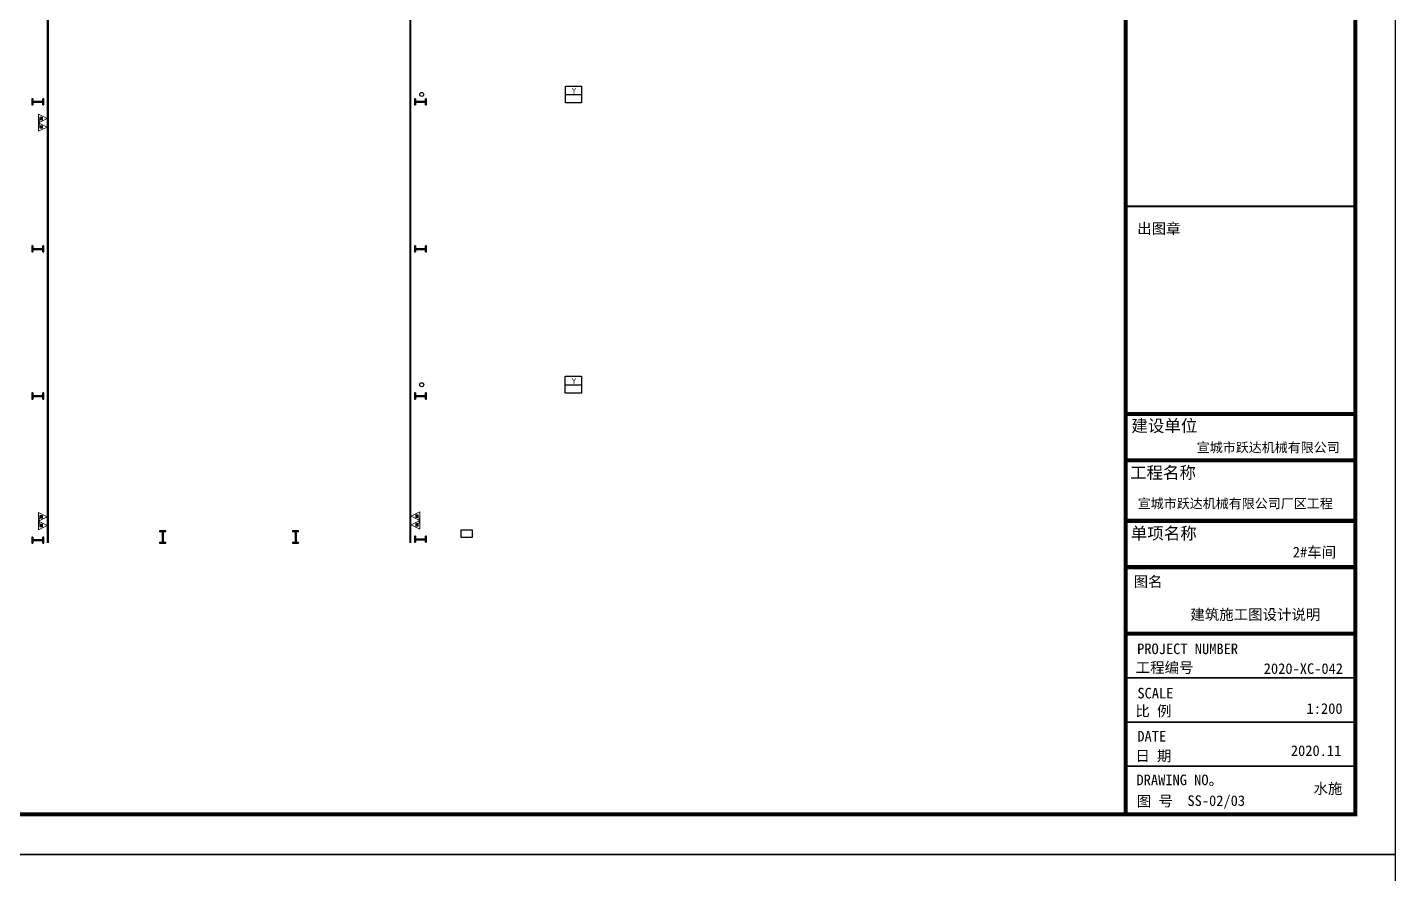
# Model space of a CAD drawing. Extents: x 1680110 to 4798266, y 269661 to 1249705.
# Drawn here: x 2412300 to 2480218, y 556282 to 598282 of the extents above; entities that cross this region are included whole.
import ezdxf

# ---------------------------------------------------------------- set-up
doc = ezdxf.new("R2010")
doc.units = 0
doc.header["$LTSCALE"] = 1000
doc.header["$MEASUREMENT"] = 0
doc.linetypes.add('DASH', pattern=[0.35, 0.25, -0.1])
for name, color, linetype in [('0-排水标注', 7, 'Continuous'), ('COLUMN', 9, 'Continuous'), ('PUB_DIM', 3, 'Continuous'), ('PUB_TEXT', 7, 'Continuous'), ('PUB_TITLE', 4, 'Continuous'), ('图框', 4, 'Continuous'), ('钢柱', 7, 'Continuous')]:
    doc.layers.add(name, color=color, linetype=linetype)
doc.layers.add('W-3X_XHS', color=1, linetype='Continuous', lineweight=20)
doc.styles.add('_HZTXT', font='tssdeng.shx', dxfattribs={"width": 0.7, "bigfont": 'hztxt.shx'})
doc.styles.add('黑体', font='simhei.ttf')

# ---------------------------------------------------------------- blocks, each defined once
blk = doc.blocks.new('A$C23043752')
at = {"layer": 'COLUMN'}
blk.add_hatch(color=256, dxfattribs=at).paths.add_polyline_path([(0, 600), (0, 550), (125, 550), (125, 50), (0, 50), (0, 0), (300, 0), (300, 50), (175, 50), (175, 550), (300, 550), (300, 600)])
for p, q in [((0, 600), (0, 550)), ((300, 600), (0, 600)), ((125, 550), (0, 550)), ((0, 50), (125, 50)), ((0, 50), (0, 0)), ((0, 0), (300, 0)), ((125, 550), (125, 50)), ((175, 550), (175, 50)), ((300, 550), (175, 550)), ((175, 50), (300, 50)), ((300, 550), (300, 600)), ((300, 0), (300, 50))]:
    blk.add_line(p, q, dxfattribs=at)
blk = doc.blocks.new('A$C2E6C69CD')
at = {"layer": 'COLUMN', "xscale": -1, "rotation": 359.9999999999998}
blk.add_blockref('A$C23043752', (300, 0), dxfattribs=at)
blk.add_blockref('A$C23043752', (300, 0), dxfattribs=at)
blk = doc.blocks.new('A$C6F9B7E11')
blk.add_blockref('A$C2E6C69CD', (0, 0))
blk = doc.blocks.new('MHQ')
for p, q in [((0, 1000), (-500, 0)), ((-500, 0), (500, 0)), ((-150, 467), (-150, 167)), ((150, 467), (-150, 467)), ((-150, 167), (150, 167)), ((500, 0), (0, 1000)), ((150, 167), (150, 467))]:
    blk.add_line(p, q)
at = {"const_width": 300}
blk.add_lwpolyline([(0, 167), (0, 467)], dxfattribs=at)
blk = doc.blocks.new('A$C1BAF0BFD')
at = {"layer": 'W-3X_XHS', "xscale": 0.25, "yscale": 0.25, "zscale": 0.25}
for p in [(-125, 0), (125, 0)]:
    blk.add_blockref('MHQ', p, dxfattribs=at)
blk = doc.blocks.new('xh')
blk.add_line((84, 428), (-84, 428))
at = {"layer": 'W-3X_XHS'}
blk.add_blockref('A$C1BAF0BFD', (-5, 408), dxfattribs=at)

msp = doc.modelspace()

# ---------------------------------------------------------------- linework, layer by layer
for p, q in [((2439007.6, 594952.6), (2439813.6, 594952.6)), ((2439001.4, 580547.5), (2439807.4, 580547.5)), ((2466818.2, 579100.3), (2478016.1, 579100.3)), ((2466818.2, 576800.4), (2478019.8, 576800.4)), ((2466818.2, 573791.9), (2478059.8, 573791.9)), ((2466818.2, 571491.9), (2478059.8, 571491.9))]:
    msp.add_line(p, q)
at = {"color": 253, "linetype": 'DASH', "const_width": 100}
for points in [[(2413316, 623788), (2413316, 572688)], [(2431316, 623788), (2431316, 572688)]]:
    msp.add_lwpolyline(points, dxfattribs=at)
for points in [[(2439007.6, 595369.9), (2439813.6, 595369.9), (2439813.6, 594535.4), (2439007.6, 594535.4)], [(2439001.4, 580964.8), (2439807.4, 580964.8), (2439807.4, 580130.3), (2439001.4, 580130.3)]]:
    msp.add_lwpolyline(points, close=True)
at = {"color": 253}
for centre in [(2431875.8, 594952.6), (2431875.8, 580547.5)]:
    msp.add_circle(centre, 100, dxfattribs=at)
at = {"layer": 'PUB_DIM'}
msp.add_lwpolyline([(2434374.2, 573339.5), (2434374.2, 572966.4), (2433833, 572966.4), (2433833, 573339.5)], close=True, dxfattribs=at)
at = {"layer": 'PUB_TEXT'}
msp.add_line((2466818.2, 569850.2), (2466818.2, 581864.1), dxfattribs=at)
at = {"layer": 'PUB_TITLE'}
for points in [[(2361418.2, 557232.4), (2480218.2, 557232.4), (2480218.2, 641232.4), (2361418.2, 641232.4)], [(2361418.2, 473232.4), (2480218.2, 473232.4), (2480218.2, 557232.4), (2361418.2, 557232.4)]]:
    msp.add_lwpolyline(points, close=True, dxfattribs=at)
at = {"layer": 'PUB_TITLE', "const_width": 200}
msp.add_lwpolyline([(2366418.2, 559232.4), (2478218.2, 559232.4), (2478218.2, 639232.4), (2366418.2, 639232.4)], close=True, dxfattribs=at)
at = {"layer": '图框', "color": 4}
msp.add_line((2466818.2, 639232.4), (2466818.2, 559232.4), dxfattribs=at)
at = {"layer": '图框', "color": 0}
for p, q in [((2466818.2, 579100.3), (2478174.5, 579100.3)), ((2466818.2, 568191.7), (2478218.2, 568191.7))]:
    msp.add_line(p, q, dxfattribs=at)
at = {"layer": '图框', "color": 4}
for points, const_width in [([(2466818.2, 639232.4), (2466818.2, 559232.4)], 197.2), ([(2466818.2, 579100.3), (2478174.5, 579100.3)], 199.2), ([(2466818.2, 576800.4), (2478178.2, 576800.4)], 199.2), ([(2466818.2, 573791.9), (2478218.2, 573791.9)], 199.2), ([(2466818.2, 571491.9), (2478218.2, 571491.9)], 199.2), ([(2466818.2, 568191.7), (2478218.2, 568191.7)], 199.2), ([(2466818.2, 565994), (2478218.2, 565994)], 80.7), ([(2466818.2, 563800), (2478218.2, 563800)], 80.7), ([(2466818.2, 561622.8), (2478218.2, 561622.8)], 80.7)]:
    msp.add_lwpolyline(points, dxfattribs=dict(at, const_width=const_width))
at = {"layer": '图框', "color": 4, "const_width": 197.2}
msp.add_lwpolyline([(2466818.2, 639232.4), (2478218.2, 639232.4), (2478218.2, 559232.4), (2466818.2, 559232.4)], close=True, dxfattribs=at)
at = {"layer": '图框', "color": 0}
for points, const_width in [([(2466818.2, 589397.2), (2478218.2, 589397.2)], 100), ([(2466818.2, 579100.3), (2478174.5, 579100.3)], 80.7), ([(2466818.2, 568191.7), (2478218.2, 568191.7)], 80.7)]:
    msp.add_lwpolyline(points, dxfattribs=dict(at, const_width=const_width))

# ---------------------------------------------------------------- block references
at = {"layer": 'W-3X_XHS', "xscale": -1.700000000186265, "yscale": 1.699999999953434, "zscale": 1.7}
for p, rotation in [((2412162.3, 593557), 270), ((2412162.3, 573781.9), 270), ((2432469.7, 573800.5), 90)]:
    msp.add_blockref('xh', p, dxfattribs=dict(at, rotation=rotation))
at = {"layer": '钢柱', "color": 253, "ltscale": 1000, "xscale": -1, "rotation": 90}
for p in [(2413116, 594738), (2432116, 594738), (2413116, 587438), (2432116, 587438), (2413116, 580138), (2432116, 580138), (2413116, 572988), (2432116, 573028)]:
    msp.add_blockref('A$C6F9B7E11', p, dxfattribs=at)
at = {"layer": '钢柱', "color": 253, "ltscale": 1000, "xscale": -1}
for p in [(2419166, 572688), (2425766, 572688)]:
    msp.add_blockref('A$C6F9B7E11', p, dxfattribs=at)

# ---------------------------------------------------------------- texts
at = {"layer": '0-排水标注', "style": '_HZTXT', "width": 0.8}
for p in [(2439310.6, 594982.3), (2439304.4, 580577.2)]:
    msp.add_text('Y', height=300, rotation=360, dxfattribs=at).set_placement(p)
at = {"layer": 'PUB_TEXT', "style": '黑体'}
for s, height, p in [('宣城市跃达机械有限公司', 473.299, (2470343.9, 577196.9)), ('宣城市跃达机械有限公司厂区工程', 473.299, (2467415.6, 574416.3)), ('2#车间', 525.89, (2475113.6, 571975)), ('建筑施工图设计说明', 525.89, (2470028, 568880.8, 0)), ('2020-XC-042', 525.888, (2473671.7, 566195.2)), ('1:200', 525.89, (2475796.7, 564212.5)), ('2020.11', 525.89, (2475017.3, 562123.8)), ('水施', 525.89, (2476141, 560242.4)), ('SS-02/03', 525.89, (2469883.3, 559640.9))]:
    msp.add_text(s, height=height, dxfattribs=at).set_placement(p)
at = {"layer": '图框', "color": 4, "style": '黑体'}
for s, height, p in [('出图章', 525.89, (2467390.1, 588036.3)), ('建设单位', 600, (2467100.4, 578207.5)), ('工程名称', 600, (2467034, 575883.6)), ('单项名称', 600, (2467074, 572875.1)), ('图名', 525.89, (2467212.5, 570510.9)), ('工程编号', 525.89, (2467315.4, 566248)), ('SCALE', 525.89, (2467399.2, 564977)), ('比 例', 525.89, (2467297.7, 564091.1)), ('DATE', 525.89, (2467396.4, 562839.8)), ('日 期', 525.89, (2467297.7, 561865.5)), ('DRAWING NO。', 525.888, (2467355, 560670.4)), ('图 号', 525.89, (2467372.4, 559620.2))]:
    msp.add_text(s, height=height, dxfattribs=at).set_placement(p)
at = {"layer": '图框', "color": 0, "style": '黑体'}
msp.add_text('PROJECT NUMBER', height=525.888, dxfattribs=at).set_placement((2467386.3, 567177.6))

doc.saveas('drawing.dxf')
